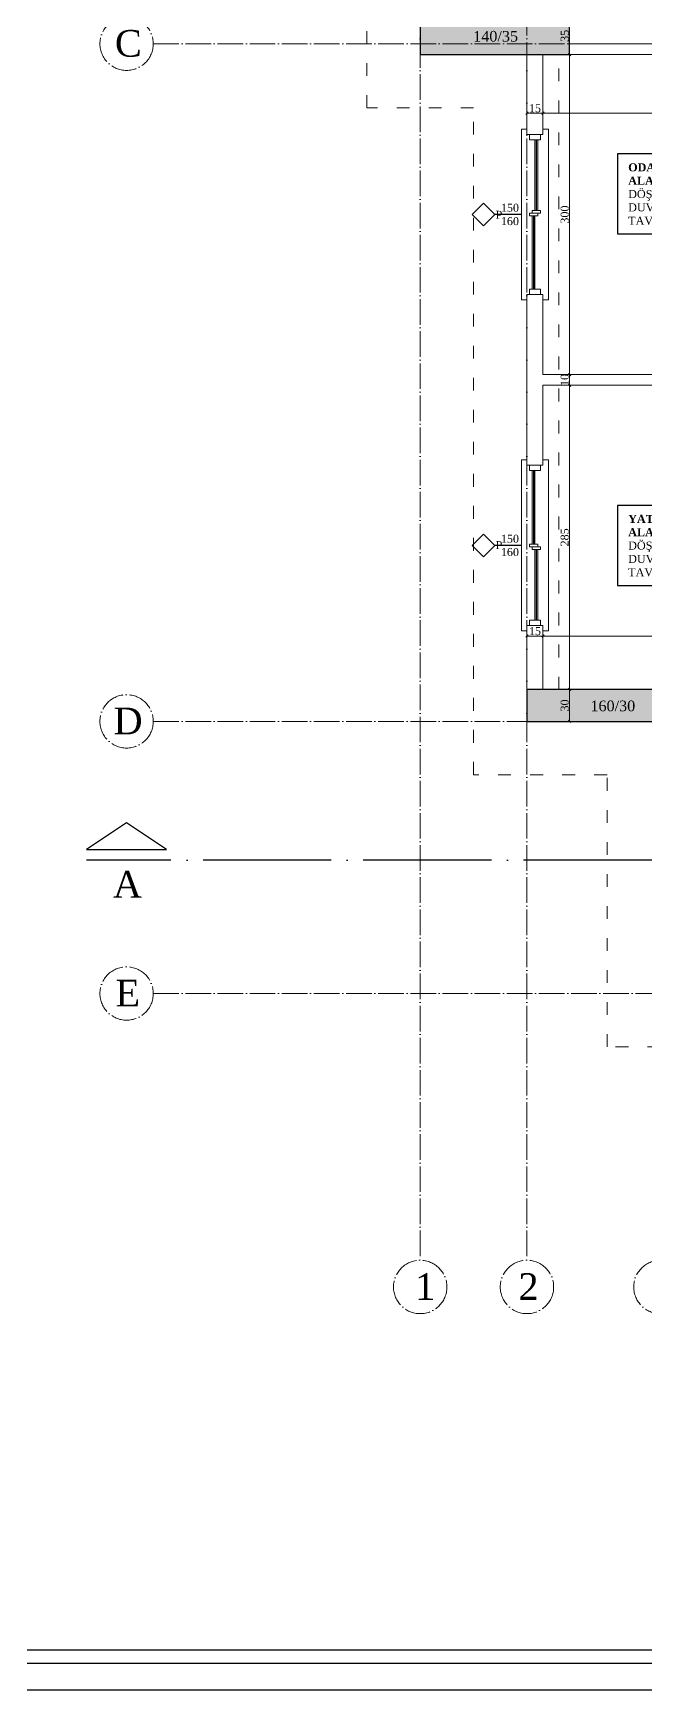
# Model space of a CAD drawing. Header units: metres. Extents: x -5196 to 34307, y 7076 to 19260.
# Drawn here: x 15135 to 15708, y 9174 to 10726 of the extents above; entities that cross this region are included whole.
import ezdxf

# ---------------------------------------------------------------- set-up
doc = ezdxf.new("R2010")
doc.units = ezdxf.units.M
for name, pattern in [('ACAD_ISO03', [30, 12, -18]), ('ACAD_ISO03W100', [30, 12, -18]), ('ACAD_ISO04W100', [30, 24, -3, 0, -3])]:
    doc.linetypes.add(name, pattern=pattern)
doc.layers.add('YLZ-AKS', color=7, linetype='ACAD_ISO04W100', lineweight=5, true_color=0x2e2f36)
doc.layers.add('YLZ-TARAMA', color=7, linetype='Continuous', lineweight=5, true_color=0x686d6c)
for name, color, linetype, lineweight in [('YLZ-ALAN HESABI', 41, 'Continuous', 35), ('YLZ-DUVAR', 151, 'Continuous', 20), ('YLZ-PENCERE', 231, 'Continuous', 5), ('YLZ-TEFRİŞ', 191, 'Continuous', 20), ('YLZ-ÇATI', 241, 'Continuous', 13), ('YLZ-ÖLÇÜ', 251, 'Continuous', 5)]:
    doc.layers.add(name, color=color, linetype=linetype, lineweight=lineweight)
for name, color, linetype in [('YLZ-Kesit Çizgisi', 10, 'Continuous'), ('YLZ-KOLON', 191, 'Continuous'), ('YLZ-PAFTA', 165, 'Continuous'), ('YLZ-YAZI', 113, 'Continuous')]:
    doc.layers.add(name, color=color, linetype=linetype)
doc.layers.add('YLZ-KİRİŞ', color=123, linetype='ACAD_ISO03W100', lineweight=5, transparency=0.5)
doc.styles.add('ARIAL', font='times.ttf')
doc.dimstyles.new('YLZ - İç Ölçü', dxfattribs={"dimscale": 0.75, "dimtxt": 10, "dimasz": 3, "dimexe": 1.25, "dimexo": 1, "dimgap": 1, "dimtad": 1, "dimdec": 1, "dimrnd": 0.5, "dimtxsty": 'ARIAL', "dimblk": 'OBLIQUE', "dimcen": 1, "dimclrd": 256, "dimclre": 256, "dimclrt": 125, "dimadec": 0, "dimazin": 0, "dimtfac": 1, "dimtdec": 1, "dimtmove": 1, "dimatfit": 3, "dimldrblk": 'OBLIQUE', "dimfxl": 0, "dimarcsym": 0})

# ---------------------------------------------------------------- blocks, each defined once
blk = doc.blocks.new('Aks')
at = {"layer": 'YLZ-AKS'}
for p, q in [((479095.8, 4514594.6), (479095.8, 4512399.6)), ((479195.8, 4514594.6), (479195.8, 4512399.6)), ((478845.8, 4513539.6), (480300.8, 4513539.6)), ((478845.8, 4512904.6), (480300.8, 4512904.6)), ((478845.8, 4512649.6), (480300.8, 4512649.6))]:
    blk.add_line(p, q, dxfattribs=at)
for centre in [(478820.8, 4513539.6), (478820.8, 4512904.6), (478820.8, 4512649.6), (479095.8, 4512374.6), (479195.8, 4512374.6), (479320.8, 4512374.6)]:
    blk.add_circle(centre, 25, dxfattribs=at)
at = {"layer": 'YLZ-Kesit Çizgisi', "linetype": 'ACAD_ISO04W100', "ltscale": 5}
blk.add_line((480363.3, 4512774.6), (478783.3, 4512774.6), dxfattribs=at)
blk.add_lwpolyline([(478858.3, 4512784.6), (478820.8, 4512809.6), (478783.3, 4512784.6), (478858.3, 4512784.6)], dxfattribs=at)
at = {"layer": 'YLZ-Kesit Çizgisi', "linetype": 'ACAD_ISO04W100', "ltscale": 5, "insert": (478808, 4512764.4), "char_height": 25, "attachment_point": 1, "style": 'ARIAL'}
blk.add_mtext_dynamic_manual_height_columns('A', width=209.742, gutter_width=12.5, heights=[104], dxfattribs=at)
at = {"layer": 'YLZ-YAZI', "char_height": 25, "attachment_point": 1, "style": 'ARIAL'}
for s, insert in [('\\pi4.75549;C', (478805.1, 4513552.5)), ('\\pi3.44871;D', (478805.1, 4512917.5)), ('\\pi5.28721;E', (478805.1, 4512662.5)), ('\\pi10.94691;1', (479080.1, 4512387.5)), ('\\pi7.69349;2', (479180.1, 4512387.5))]:
    blk.add_mtext_dynamic_manual_height_columns(s, width=31.519, gutter_width=12.5, heights=[8.55], dxfattribs=dict(at, insert=insert))
blk = doc.blocks.new('ZK. Kolon Plan')
at = {"layer": 'YLZ-TARAMA'}
h = blk.add_hatch(dxfattribs=at)
h.set_pattern_fill('ANSI33', color=256, angle=-90)
h.paths.add_polyline_path([(475247.3, 4505187.7), (475217.3, 4505187.7), (475217.3, 4505127.7), (475247.3, 4505127.7)])
h.paths.add_polyline_path([(475702.3, 4505187.7), (475642.3, 4505187.7), (475642.3, 4505157.7), (475702.3, 4505157.7)])
h.paths.add_polyline_path([(476072.3, 4505187.7), (476042.3, 4505187.7), (476042.3, 4505162.7), (476042.3, 4505127.7), (476072.3, 4505127.7)])
h.paths.add_polyline_path([(475357.3, 4504557.7), (475217.3, 4504557.7), (475217.3, 4504522.7), (475357.3, 4504522.7)])
h.paths.add_polyline_path([(475697.3, 4504532.7), (475697.3, 4504560.2), (475657.3, 4504560.2), (475657.3, 4504522.7), (475657.3, 4504500.2), (475697.3, 4504500.2)])
h.paths.add_polyline_path([(476172.3, 4504552.7), (476032.3, 4504552.7), (476032.3, 4504517.7), (476172.3, 4504517.7)])
h.paths.add_polyline_path([(475477.3, 4503927.7), (475317.3, 4503927.7), (475317.3, 4503897.7), (475477.3, 4503897.7)])
h.paths.add_polyline_path([(475697.3, 4503937.7), (475657.3, 4503937.7), (475657.3, 4503887.7), (475697.3, 4503887.7)])
h.paths.add_polyline_path([(476172.3, 4503957.7), (476142.3, 4503957.7), (476142.3, 4503897.7), (476172.3, 4503897.7)])
h.paths.add_polyline_path([(475472.3, 4503702.7), (475442.3, 4503702.7), (475442.3, 4503642.7), (475472.3, 4503642.7), (475472.3, 4503672.7)])
h.paths.add_polyline_path([(475692.3, 4503702.7), (475662.3, 4503702.7), (475662.3, 4503642.7), (475692.3, 4503642.7)])
h.paths.add_polyline_path([(476172.3, 4503672.7), (476142.3, 4503672.7), (476112.3, 4503672.7), (476112.3, 4503642.7), (476172.3, 4503642.7)])
at = {"layer": 'YLZ-KİRİŞ'}
for points in [[(475642.3, 4505157.7), (475247.3, 4505157.7), (475247.3, 4505187.7), (475642.3, 4505187.7)], [(475702.3, 4505157.7), (476042.3, 4505157.7), (476042.3, 4505187.7), (475702.3, 4505187.7)], [(475692.3, 4505157.7), (475662.3, 4505157.7), (475662.3, 4504560.2), (475692.3, 4504560.2)], [(475247.3, 4505127.7), (475217.3, 4505127.7), (475217.3, 4504557.7), (475247.3, 4504557.7)], [(476072.3, 4505127.7), (476042.3, 4505127.7), (476042.3, 4504552.7), (476072.3, 4504552.7)], [(475357.3, 4504522.7), (475657.3, 4504522.7), (475657.3, 4504552.7), (475357.3, 4504552.7)], [(476032.3, 4504552.7), (475697.3, 4504552.7), (475697.3, 4504522.7), (476032.3, 4504522.7)], [(475317.3, 4503927.7), (475347.3, 4503927.7), (475347.3, 4504522.7), (475317.3, 4504522.7)], [(476142.3, 4503957.7), (476172.3, 4503957.7), (476172.3, 4504517.7), (476142.3, 4504517.7)], [(475662.3, 4503937.7), (475692.3, 4503937.7), (475692.3, 4504500.2), (475662.3, 4504500.2)], [(475477.3, 4503897.7), (475657.3, 4503897.7), (475657.3, 4503927.7), (475477.3, 4503927.7)], [(475697.3, 4503897.7), (476142.3, 4503897.7), (476142.3, 4503927.7), (475697.3, 4503927.7)], [(475442.3, 4503702.7), (475472.3, 4503702.7), (475472.3, 4503897.7), (475442.3, 4503897.7)], [(476142.3, 4503897.7), (476172.3, 4503897.7), (476172.3, 4503672.7), (476142.3, 4503672.7)], [(475662.3, 4503702.7), (475692.3, 4503702.7), (475692.3, 4503887.7), (475662.3, 4503887.7)], [(475662.3, 4503672.7), (475472.3, 4503672.7), (475472.3, 4503642.7), (475662.3, 4503642.7)], [(475692.3, 4503672.7), (476112.3, 4503672.7), (476112.3, 4503642.7), (475692.3, 4503642.7)]]:
    blk.add_lwpolyline(points, close=True, dxfattribs=at)
at = {"layer": 'YLZ-KOLON'}
for points in [[(475217.3, 4505187.7), (475217.3, 4505127.7), (475247.3, 4505127.7), (475247.3, 4505187.7)], [(475702.3, 4505187.7), (475642.3, 4505187.7), (475642.3, 4505157.7), (475702.3, 4505157.7)], [(476042.3, 4505187.7), (476042.3, 4505127.7), (476072.3, 4505127.7), (476072.3, 4505187.7)], [(475357.3, 4504557.7), (475217.3, 4504557.7), (475217.3, 4504522.7), (475357.3, 4504522.7)], [(475697.3, 4504560.2), (475657.3, 4504560.2), (475657.3, 4504500.2), (475697.3, 4504500.2)], [(476172.3, 4504552.7), (476032.3, 4504552.7), (476032.3, 4504517.7), (476172.3, 4504517.7)], [(476142.3, 4503957.7), (476142.3, 4503897.7), (476172.3, 4503897.7), (476172.3, 4503957.7)], [(475477.3, 4503927.7), (475317.3, 4503927.7), (475317.3, 4503897.7), (475477.3, 4503897.7)], [(475697.3, 4503937.7), (475657.3, 4503937.7), (475657.3, 4503887.7), (475697.3, 4503887.7)], [(475442.3, 4503702.7), (475442.3, 4503642.7), (475472.3, 4503642.7), (475472.3, 4503702.7)], [(475662.3, 4503702.7), (475662.3, 4503642.7), (475692.3, 4503642.7), (475692.3, 4503702.7)], [(476172.3, 4503672.7), (476112.3, 4503672.7), (476112.3, 4503642.7), (476172.3, 4503642.7)]]:
    blk.add_lwpolyline(points, close=True, dxfattribs=at)
at = {"layer": 'YLZ-YAZI', "char_height": 10, "attachment_point": 1, "rotation": 90, "style": 'ARIAL'}
for insert in [(475227.7, 4505113.3), (476052.7, 4505113.3), (476152.7, 4503883.3), (475452.7, 4503628.3), (475672.7, 4503628.3)]:
    blk.add_mtext_dynamic_manual_height_columns('\\pi27.0082;30/60', width=86.525, gutter_width=12.5, heights=[18.5], dxfattribs=dict(at, insert=insert))
at = {"layer": 'YLZ-YAZI', "char_height": 10, "attachment_point": 1, "style": 'ARIAL'}
for s, insert in [('\\pi27.02623;60/30', (475627.9, 4505177.3)), ('\\pi24.10626;140/35', (475242.9, 4504544.8)), ('\\pi26.82435;40/50', (475634.1, 4504533.1)), ('\\pi24.10626;140/35', (476057.9, 4504539.8)), ('\\pi23.88275;160/30', (475352.9, 4503917.3)), ('\\pi26.82435;40/50', (475634.1, 4503918.1)), ('\\pi27.02623;60/30', (476097.9, 4503662.3))]:
    blk.add_mtext_dynamic_manual_height_columns(s, width=86.525, gutter_width=12.5, heights=[18.5], dxfattribs=dict(at, insert=insert))
blk = doc.blocks.new('1.K. Tefriş')
at = {"layer": 'YLZ-ÇATI', "linetype": 'ACAD_ISO03', "lineweight": 0}
blk.add_lwpolyline([(16588.2, 8891.9), (17543.2, 8891.9), (17543.2, 8156.9), (17643.2, 8156.9), (17643.2, 7146.9), (16813.2, 7146.9), (16813.2, 7401.9), (16688.2, 7401.9), (16688.2, 8026.9), (16588.2, 8026.9)], close=True, dxfattribs=at)
blk = doc.blocks.new('KP-3')
at = {"layer": 'YLZ-PENCERE'}
for p, q in [((18245.7, 10496.9), (18245.7, 10430.6)), ((18246.7, 10496.9), (18246.7, 10430.6)), ((18247.2, 10496.9), (18247.2, 10430.6)), ((18248.2, 10496.9), (18248.2, 10430.6)), ((18243.2, 10425.6), (18243.2, 10356.9)), ((18244.2, 10425.6), (18244.2, 10356.9)), ((18244.7, 10425.6), (18244.7, 10356.9)), ((18245.7, 10425.6), (18245.7, 10356.9)), ((18243.2, 10118.1), (18243.2, 10186.9)), ((18244.2, 10118.1), (18244.2, 10186.9)), ((18244.7, 10118.1), (18244.7, 10186.9)), ((18245.7, 10118.1), (18245.7, 10186.9)), ((18245.7, 10046.9), (18245.7, 10113.1)), ((18246.7, 10046.9), (18246.7, 10113.1)), ((18247.2, 10046.9), (18247.2, 10113.1)), ((18248.2, 10046.9), (18248.2, 10113.1))]:
    blk.add_line(p, q, dxfattribs=at)
for points in [[(18238.2, 10506.9), (18233.2, 10506.9), (18233.2, 10346.9), (18238.2, 10346.9)], [(18253.2, 10506.9), (18258.2, 10506.9), (18258.2, 10346.9), (18253.2, 10346.9)], [(18238.2, 10036.9), (18233.2, 10036.9), (18233.2, 10196.9), (18238.2, 10196.9)], [(18253.2, 10036.9), (18258.2, 10036.9), (18258.2, 10196.9), (18253.2, 10196.9)]]:
    blk.add_lwpolyline(points, dxfattribs=at)
for points in [[(18240.7, 10501.9), (18250.7, 10501.9), (18250.7, 10496.9), (18240.7, 10496.9)], [(18240.7, 10428.1), (18248.2, 10428.1), (18248.2, 10425.6), (18240.7, 10425.6)], [(18243.2, 10430.6), (18250.7, 10430.6), (18250.7, 10428.1), (18243.2, 10428.1)], [(18240.7, 10356.9), (18250.7, 10356.9), (18250.7, 10351.9), (18240.7, 10351.9)], [(18240.7, 10186.9), (18250.7, 10186.9), (18250.7, 10191.9), (18240.7, 10191.9)], [(18240.7, 10115.6), (18248.2, 10115.6), (18248.2, 10118.1), (18240.7, 10118.1)], [(18243.2, 10113.1), (18250.7, 10113.1), (18250.7, 10115.6), (18243.2, 10115.6)], [(18240.7, 10041.9), (18250.7, 10041.9), (18250.7, 10046.9), (18240.7, 10046.9)]]:
    blk.add_lwpolyline(points, close=True, dxfattribs=at)
at = {"layer": 'YLZ-YAZI'}
for p, q in [((18233.2, 10426.9), (18208.2, 10426.9)), ((18233.2, 10116.9), (18208.2, 10116.9))]:
    blk.add_line(p, q, dxfattribs=at)
for points in [[(18208.2, 10426.9), (18197.6, 10437.5), (18186.9, 10426.9), (18197.6, 10416.3)], [(18208.2, 10116.9), (18197.6, 10106.3), (18186.9, 10116.9), (18197.6, 10127.5)]]:
    blk.add_lwpolyline(points, close=True, dxfattribs=at)
at = {"layer": 'YLZ-YAZI', "char_height": 7.5, "style": 'ARIAL'}
for s, width, heights, insert, attachment_point in [('\\pi21.72107;150\\P160', 58.361, [27.4], (18192, 10416.9), 7), ('P', 35.57, [14.5], (18215.1, 10422.9), 9), ('\\pi21.72107;150\\P160', 58.361, [27.4], (18192, 10126.9), 1), ('P', 35.57, [14.5], (18215.1, 10120.9), 3)]:
    blk.add_mtext_dynamic_manual_height_columns(s, width=width, gutter_width=12.5, heights=heights, dxfattribs=dict(at, insert=insert, attachment_point=attachment_point))
blk = doc.blocks.new('_Oblique')
at = {"color": 0, "linetype": 'ByBlock', "lineweight": -2}
blk.add_line((-0.5, -0.5), (0.5, 0.5), dxfattribs=at)
blk = doc.blocks.new('*D6257')
at = {"layer": 'Defpoints', "color": 0, "transparency": 16777216}
for p in [(12237.1, 10651.3), (12252.1, 10651.3), (12252.1, 10651.3)]:
    blk.add_point(p, dxfattribs=at)
at = {"layer": 'YLZ-ÖLÇÜ', "color": 251, "lineweight": -2, "transparency": 16777216}
for p, q in [((12237.1, 10651.3), (12237.1, 10652.3)), ((12237.1, 10651.3), (12252.1, 10651.3)), ((12252.1, 10651.3), (12252.1, 10652.3))]:
    blk.add_line(p, q, dxfattribs=at)
at = {"layer": 'YLZ-ÖLÇÜ', "color": 251, "lineweight": -2, "transparency": 16777216, "xscale": 2.25, "yscale": 2.25, "zscale": 2.25, "rotation": 180}
blk.add_blockref('_Oblique', (12237.1, 10651.3), dxfattribs=at)
at = {"layer": 'YLZ-ÖLÇÜ', "color": 251, "lineweight": -2, "transparency": 16777216, "xscale": 2.25, "yscale": 2.25, "zscale": 2.25}
blk.add_blockref('_Oblique', (12252.1, 10651.3), dxfattribs=at)
at = {"layer": 'YLZ-ÖLÇÜ', "color": 125, "transparency": 16777216, "insert": (12244.6, 10655.9), "char_height": 7.5, "attachment_point": 5, "style": 'ARIAL'}
blk.add_mtext('15', dxfattribs=at)
blk = doc.blocks.new('*D6258')
at = {"layer": 'Defpoints', "color": 0, "transparency": 16777216}
for p in [(12252.1, 10651.3), (12602.1, 10651.3), (12602.1, 10651.3)]:
    blk.add_point(p, dxfattribs=at)
at = {"layer": 'YLZ-ÖLÇÜ', "color": 251, "lineweight": -2, "transparency": 16777216}
for p, q in [((12252.1, 10651.3), (12252.1, 10652.3)), ((12252.1, 10651.3), (12602.1, 10651.3)), ((12602.1, 10651.3), (12602.1, 10652.3))]:
    blk.add_line(p, q, dxfattribs=at)
at = {"layer": 'YLZ-ÖLÇÜ', "color": 251, "lineweight": -2, "transparency": 16777216, "xscale": 2.25, "yscale": 2.25, "zscale": 2.25, "rotation": 180}
blk.add_blockref('_Oblique', (12252.1, 10651.3), dxfattribs=at)
at = {"layer": 'YLZ-ÖLÇÜ', "color": 251, "lineweight": -2, "transparency": 16777216, "xscale": 2.25, "yscale": 2.25, "zscale": 2.25}
blk.add_blockref('_Oblique', (12602.1, 10651.3), dxfattribs=at)
at = {"layer": 'YLZ-ÖLÇÜ', "color": 125, "transparency": 16777216, "insert": (12427.1, 10655.9), "char_height": 7.5, "attachment_point": 5, "style": 'ARIAL'}
blk.add_mtext('350', dxfattribs=at)
blk = doc.blocks.new('*D6264')
at = {"layer": 'Defpoints', "color": 0, "transparency": 16777216}
for p in [(12237.1, 10161.3), (12252.1, 10161.3), (12252.1, 10161.3)]:
    blk.add_point(p, dxfattribs=at)
at = {"layer": 'YLZ-ÖLÇÜ', "color": 251, "lineweight": -2, "transparency": 16777216}
for p, q in [((12237.1, 10161.3), (12237.1, 10162.3)), ((12237.1, 10161.3), (12252.1, 10161.3)), ((12252.1, 10161.3), (12252.1, 10162.3))]:
    blk.add_line(p, q, dxfattribs=at)
at = {"layer": 'YLZ-ÖLÇÜ', "color": 251, "lineweight": -2, "transparency": 16777216, "xscale": 2.25, "yscale": 2.25, "zscale": 2.25, "rotation": 180}
blk.add_blockref('_Oblique', (12237.1, 10161.3), dxfattribs=at)
at = {"layer": 'YLZ-ÖLÇÜ', "color": 251, "lineweight": -2, "transparency": 16777216, "xscale": 2.25, "yscale": 2.25, "zscale": 2.25}
blk.add_blockref('_Oblique', (12252.1, 10161.3), dxfattribs=at)
at = {"layer": 'YLZ-ÖLÇÜ', "color": 125, "transparency": 16777216, "insert": (12244.6, 10165.9), "char_height": 7.5, "attachment_point": 5, "style": 'ARIAL'}
blk.add_mtext('15', dxfattribs=at)
blk = doc.blocks.new('*D6265')
at = {"layer": 'Defpoints', "color": 0, "transparency": 16777216}
for p in [(12252.1, 10161.3), (12602.1, 10161.3), (12602.1, 10161.3)]:
    blk.add_point(p, dxfattribs=at)
at = {"layer": 'YLZ-ÖLÇÜ', "color": 251, "lineweight": -2, "transparency": 16777216}
for p, q in [((12252.1, 10161.3), (12252.1, 10162.3)), ((12252.1, 10161.3), (12602.1, 10161.3)), ((12602.1, 10161.3), (12602.1, 10162.3))]:
    blk.add_line(p, q, dxfattribs=at)
at = {"layer": 'YLZ-ÖLÇÜ', "color": 251, "lineweight": -2, "transparency": 16777216, "xscale": 2.25, "yscale": 2.25, "zscale": 2.25, "rotation": 180}
blk.add_blockref('_Oblique', (12252.1, 10161.3), dxfattribs=at)
at = {"layer": 'YLZ-ÖLÇÜ', "color": 251, "lineweight": -2, "transparency": 16777216, "xscale": 2.25, "yscale": 2.25, "zscale": 2.25}
blk.add_blockref('_Oblique', (12602.1, 10161.3), dxfattribs=at)
at = {"layer": 'YLZ-ÖLÇÜ', "color": 125, "transparency": 16777216, "insert": (12427.1, 10165.9), "char_height": 7.5, "attachment_point": 5, "style": 'ARIAL'}
blk.add_mtext('350', dxfattribs=at)
blk = doc.blocks.new('*D6285')
at = {"layer": 'Defpoints', "color": 0, "transparency": 16777216}
for p in [(12277.1, 10111.3), (12277.1, 10111.3), (12277.1, 10081.3)]:
    blk.add_point(p, dxfattribs=at)
at = {"layer": 'YLZ-ÖLÇÜ', "color": 251, "lineweight": -2, "transparency": 16777216}
for p, q in [((12277.1, 10111.3), (12278, 10111.3)), ((12277.1, 10081.3), (12277.1, 10111.3)), ((12277.1, 10081.3), (12278, 10081.3))]:
    blk.add_line(p, q, dxfattribs=at)
at = {"layer": 'YLZ-ÖLÇÜ', "color": 251, "lineweight": -2, "transparency": 16777216, "xscale": 2.25, "yscale": 2.25, "zscale": 2.25}
for p, rotation in [((12277.1, 10111.3), 90), ((12277.1, 10081.3), 270)]:
    blk.add_blockref('_Oblique', p, dxfattribs=dict(at, rotation=rotation))
at = {"layer": 'YLZ-ÖLÇÜ', "color": 125, "transparency": 16777216, "insert": (12272.5, 10096.3), "char_height": 7.5, "attachment_point": 5, "rotation": 90, "style": 'ARIAL'}
blk.add_mtext('30', dxfattribs=at)
blk = doc.blocks.new('*D6286')
at = {"layer": 'Defpoints', "color": 0, "transparency": 16777216}
for p in [(12277.1, 10396.3), (12277.1, 10396.3), (12277.1, 10111.3)]:
    blk.add_point(p, dxfattribs=at)
at = {"layer": 'YLZ-ÖLÇÜ', "color": 251, "lineweight": -2, "transparency": 16777216}
for p, q in [((12277.1, 10396.3), (12278, 10396.3)), ((12277.1, 10111.3), (12277.1, 10396.3)), ((12277.1, 10111.3), (12278, 10111.3))]:
    blk.add_line(p, q, dxfattribs=at)
at = {"layer": 'YLZ-ÖLÇÜ', "color": 251, "lineweight": -2, "transparency": 16777216, "xscale": 2.25, "yscale": 2.25, "zscale": 2.25}
for p, rotation in [((12277.1, 10396.3), 90), ((12277.1, 10111.3), 270)]:
    blk.add_blockref('_Oblique', p, dxfattribs=dict(at, rotation=rotation))
at = {"layer": 'YLZ-ÖLÇÜ', "color": 125, "transparency": 16777216, "insert": (12272.5, 10253.8), "char_height": 7.5, "attachment_point": 5, "rotation": 90, "style": 'ARIAL'}
blk.add_mtext('285', dxfattribs=at)
blk = doc.blocks.new('*D6287')
at = {"layer": 'Defpoints', "color": 0, "transparency": 16777216}
for p in [(12277.1, 10406.3), (12277.1, 10406.3), (12277.1, 10396.3)]:
    blk.add_point(p, dxfattribs=at)
at = {"layer": 'YLZ-ÖLÇÜ', "color": 251, "lineweight": -2, "transparency": 16777216}
for p, q in [((12277.1, 10406.3), (12278, 10406.3)), ((12277.1, 10396.3), (12277.1, 10406.3)), ((12277.1, 10396.3), (12278, 10396.3))]:
    blk.add_line(p, q, dxfattribs=at)
at = {"layer": 'YLZ-ÖLÇÜ', "color": 251, "lineweight": -2, "transparency": 16777216, "xscale": 2.25, "yscale": 2.25, "zscale": 2.25}
for p, rotation in [((12277.1, 10406.3), 90), ((12277.1, 10396.3), 270)]:
    blk.add_blockref('_Oblique', p, dxfattribs=dict(at, rotation=rotation))
at = {"layer": 'YLZ-ÖLÇÜ', "color": 125, "transparency": 16777216, "insert": (12272.5, 10401.3), "char_height": 7.5, "attachment_point": 5, "rotation": 90, "style": 'ARIAL'}
blk.add_mtext('10', dxfattribs=at)
blk = doc.blocks.new('*D6288')
at = {"layer": 'Defpoints', "color": 0, "transparency": 16777216}
for p in [(12277.1, 10706.3), (12277.1, 10706.3), (12277.1, 10406.3)]:
    blk.add_point(p, dxfattribs=at)
at = {"layer": 'YLZ-ÖLÇÜ', "color": 251, "lineweight": -2, "transparency": 16777216}
for p, q in [((12277.1, 10706.3), (12278, 10706.3)), ((12277.1, 10406.3), (12277.1, 10706.3)), ((12277.1, 10406.3), (12278, 10406.3))]:
    blk.add_line(p, q, dxfattribs=at)
at = {"layer": 'YLZ-ÖLÇÜ', "color": 251, "lineweight": -2, "transparency": 16777216, "xscale": 2.25, "yscale": 2.25, "zscale": 2.25}
for p, rotation in [((12277.1, 10706.3), 90), ((12277.1, 10406.3), 270)]:
    blk.add_blockref('_Oblique', p, dxfattribs=dict(at, rotation=rotation))
at = {"layer": 'YLZ-ÖLÇÜ', "color": 125, "transparency": 16777216, "insert": (12272.5, 10556.3), "char_height": 7.5, "attachment_point": 5, "rotation": 90, "style": 'ARIAL'}
blk.add_mtext('300', dxfattribs=at)
blk = doc.blocks.new('*D6289')
at = {"layer": 'Defpoints', "color": 0, "transparency": 16777216}
for p in [(12277.1, 10741.3), (12277.1, 10741.3), (12277.1, 10706.3)]:
    blk.add_point(p, dxfattribs=at)
at = {"layer": 'YLZ-ÖLÇÜ', "color": 251, "lineweight": -2, "transparency": 16777216}
for p, q in [((12277.1, 10741.3), (12278, 10741.3)), ((12277.1, 10706.3), (12277.1, 10741.3)), ((12277.1, 10706.3), (12278, 10706.3))]:
    blk.add_line(p, q, dxfattribs=at)
at = {"layer": 'YLZ-ÖLÇÜ', "color": 251, "lineweight": -2, "transparency": 16777216, "xscale": 2.25, "yscale": 2.25, "zscale": 2.25}
for p, rotation in [((12277.1, 10741.3), 90), ((12277.1, 10706.3), 270)]:
    blk.add_blockref('_Oblique', p, dxfattribs=dict(at, rotation=rotation))
at = {"layer": 'YLZ-ÖLÇÜ', "color": 125, "transparency": 16777216, "insert": (12272.5, 10723.8), "char_height": 7.5, "attachment_point": 5, "rotation": 90, "style": 'ARIAL'}
blk.add_mtext('35', dxfattribs=at)
blk = doc.blocks.new('B.K. Mahal Listesi')
at = {"layer": 'YLZ-YAZI'}
for points in [[(14219.6, 8733.8), (14219.6, 8658.8), (14344.6, 8658.8), (14344.6, 8733.8), (14219.6, 8733.8)], [(13999.6, 8433.8), (13999.6, 8358.8), (14124.6, 8358.8), (14124.6, 8433.8), (13999.6, 8433.8)], [(14412.1, 8330.1), (14412.1, 8255.1), (14537.1, 8255.1), (14537.1, 8330.1), (14412.1, 8330.1)], [(14487.1, 8061.3), (14487.1, 7986.3), (14612.1, 7986.3), (14612.1, 8061.3), (14487.1, 8061.3)], [(14032.1, 7863.3), (14032.1, 7788.3), (14157.1, 7788.3), (14157.1, 7863.3), (14032.1, 7863.3)], [(14562.1, 7793.8), (14562.1, 7718.8), (14687.1, 7718.8), (14687.1, 7793.8), (14562.1, 7793.8)], [(14032.1, 7533.8), (14032.1, 7458.8), (14157.1, 7458.8), (14157.1, 7533.8), (14032.1, 7533.8)], [(14309.6, 7531.3), (14309.6, 7456.3), (14434.6, 7456.3), (14434.6, 7531.3), (14309.6, 7531.3)], [(14562.1, 7533.8), (14562.1, 7458.8), (14687.1, 7458.8), (14687.1, 7533.8), (14562.1, 7533.8)], [(14287.1, 7263.8), (14287.1, 7188.8), (14412.1, 7188.8), (14412.1, 7263.8), (14287.1, 7263.8)], [(14602.1, 7263.8), (14602.1, 7188.8), (14727.1, 7188.8), (14727.1, 7263.8), (14602.1, 7263.8)]]:
    blk.add_lwpolyline(points, dxfattribs=at)
blk.add_lwpolyline([(14104.6, 7250.1), (14104.6, 7187.6), (14229.6, 7187.6), (14229.6, 7250.1)], close=True, dxfattribs=at)
at = {"layer": 'YLZ-YAZI', "char_height": 7.5, "attachment_point": 1, "style": 'ARIAL'}
for s, width, heights, insert in [('{\\fTimes New Roman|b1|i0|c162|p18;BALKON\\PALAN : 15,39 M² }\\PDÖŞEME : SERAMİK\\PDUVAR : BOYA \\PTAVAN : BOYA', 148.617, [94.5], (14229.6, 8724.9)), ('{\\fTimes New Roman|b1|i0|c162|p18;SALON\\PALAN : 28,29 M² \\P}DÖŞEME : SERAMİK\\PDUVAR : BOYA \\PTAVAN : BOYA', 148.617, [94.5], (14009.6, 8424.9)), ('{\\fTimes New Roman|b1|i0|c162|p18;MUTFAK\\PALAN : 13,87 M² \\P}DÖŞEME : SERAMİK\\PDUVAR : BOYA \\PTAVAN : BOYA', 148.617, [94.5], (14422.1, 8321.1)), ('{\\fTimes New Roman|b1|i0|c162|p18;BANYO-WC\\PALAN : 2,89 M² \\P}DÖŞEME : SERAMİK\\PDUVAR : BOYA \\PTAVAN : BOYA', 148.617, [94.5], (14497.1, 8052.4)), ('{\\fTimes New Roman|b1|i0|c162|p18;ODA [MKA 7,25 M²]\\PALAN : 10,44 M² \\P}DÖŞEME : SERAMİK\\PDUVAR : BOYA \\PTAVAN : BOYA', 187.043, [89.9], (14042.1, 7854.3)), ('{\\fTimes New Roman|b1|i0|c162|p18;YATAK ODASI\\PALAN : 13,34 M² }\\PDÖŞEME : SERAMİK\\PDUVAR : BOYA \\PTAVAN : BOYA', 148.617, [94.5], (14572.1, 7784.9)), ('{\\fTimes New Roman|b1|i0|c162|p18;YATAK ODASI\\PALAN : 10,22 M² }\\PDÖŞEME : SERAMİK\\PDUVAR : BOYA \\PTAVAN : BOYA', 148.617, [94.5], (14042.1, 7524.9)), ('{\\fTimes New Roman|b1|i0|c162|p18;HOL\\PALAN : 9,46 M² }\\PDÖŞEME : SERAMİK\\PDUVAR : BOYA \\PTAVAN : BOYA', 148.617, [94.5], (14319.6, 7522.4)), ('{\\fTimes New Roman|b1|i0|c162|p18;BANYO-WC\\PALAN : 5,41 M² \\P}DÖŞEME : SERAMİK\\PDUVAR : BOYA \\PTAVAN : BOYA', 148.617, [94.5], (14572.1, 7524.9)), ('{\\fTimes New Roman|b1|i0|c162|p18;KAT HOLÜ\\PALAN : 3,68 M² \\P}DÖŞEME : SERAMİK\\PDUVAR : BOYA \\PTAVAN : BOYA', 148.617, [94.5], (14297.1, 7256.6)), ('{\\fTimes New Roman|b1|i0|c162|p18;MERDİVEN\\PALAN : 7,72 M² }\\PDÖŞEME : SERAMİK\\PDUVAR : BOYA \\PTAVAN : BOYA', 148.617, [94.5], (14612.1, 7256.6)), ('\\pi32.15173;{\\fTimes New Roman|b1|i0|c162|p18;ASANSÖR}\\P\\pi20.50613;{\\fTimes New Roman|b1|i0|c162|p18;ALAN : 4,27 M² }\\P\\pi7.1406;[MAKİNE DAİRESİZ]\\P\\pi12.98055;800 KG 10 KİŞİLİK', 117.351, [94], (14108.2, 7245))]:
    blk.add_mtext_dynamic_manual_height_columns(s, width=width, gutter_width=12.5, heights=heights, dxfattribs=dict(at, insert=insert))
blk = doc.blocks.new('Z.K. İç Ölçü')
at = {"layer": 'YLZ-ÖLÇÜ'}
for base, p1, p2, angle, picture, middle in [((12277.1, 10741.32), (12277.1, 10706.32), (12277.1, 10741.32), 270, '*D6289', (12272.53, 10723.82)), ((12277.1, 10706.32), (12277.1, 10406.32), (12277.1, 10706.32), 270, '*D6288', (12272.53, 10556.32)), ((12602.1, 10651.32), (12252.1, 10651.32), (12602.1, 10651.32), 180, '*D6258', (12427.1, 10655.89)), ((12277.1, 10396.32), (12277.1, 10111.32), (12277.1, 10396.32), 270, '*D6286', (12272.53, 10253.82)), ((12602.1, 10161.32), (12252.1, 10161.32), (12602.1, 10161.32), 180, '*D6265', (12427.1, 10165.89))]:
    dim = blk.add_linear_dim(base=base, p1=p1, p2=p2, angle=angle, dimstyle='YLZ - İç Ölçü', dxfattribs=at)
    dim.commit()
    dim.dimension.update_dxf_attribs({"geometry": picture, "text_midpoint": middle})
for p1, p2, picture, middle in [((12237.1, 10651.32), (12252.1, 10651.32), '*D6257', (12244.6, 10655.89)), ((12237.1, 10161.32), (12252.1, 10161.32), '*D6264', (12244.6, 10165.89)), ((12277.1, 10081.32), (12277.1, 10111.32), '*D6285', (12272.53, 10096.32))]:
    dim = blk.add_aligned_dim(p1=p1, p2=p2, distance=0, dimstyle='YLZ - İç Ölçü', dxfattribs=at)
    dim.commit()
    dim.dimension.update_dxf_attribs({"geometry": picture, "text_midpoint": middle})
dim = blk.add_linear_dim(base=(12277.1, 10406.32), p1=(12277.1, 10396.32), p2=(12277.1, 10406.32), angle=270, dimstyle='YLZ - İç Ölçü', dxfattribs=at)
dim.commit()
dim.dimension.update_dxf_attribs({"geometry": '*D6287', "text_midpoint": (12277.1, 10401.32), "dimtype": 128})

msp = doc.modelspace()

# ---------------------------------------------------------------- linework, layer by layer
at = {"layer": 'YLZ-DUVAR'}
for p, q in [((15637.1, 10716.32), (15937.1, 10716.32)), ((15597.1, 10706.32), (15597.1, 10631.32)), ((15612.1, 10706.32), (15612.1, 10631.32)), ((15637.1, 10706.32), (15937.1, 10706.32)), ((15612.1, 10631.32), (15597.1, 10631.32)), ((15597.1, 10481.32), (15597.1, 10321.32)), ((15612.1, 10481.32), (15597.1, 10481.32)), ((15612.1, 10481.32), (15612.1, 10406.32)), ((15612.1, 10406.32), (15962.1, 10406.32)), ((15612.1, 10396.32), (15612.1, 10321.32)), ((15612.1, 10396.32), (15962.1, 10396.32)), ((15612.1, 10321.32), (15597.1, 10321.32)), ((15597.1, 10171.32), (15597.1, 10111.32)), ((15612.1, 10171.32), (15597.1, 10171.32)), ((15612.1, 10171.32), (15612.1, 10111.32))]:
    msp.add_line(p, q, dxfattribs=at)
at = {"layer": 'YLZ-PAFTA'}
for points in [[(10032.1, 9173.82), (18557.1, 9173.82), (18557.1, 12173.82), (10032.1, 12173.82)], [(10057.1, 9198.82), (18532.1, 9198.82), (18532.1, 12148.82), (10057.1, 12148.82)], [(10069.6, 9211.32), (18519.6, 9211.32), (18519.6, 12136.32), (10069.6, 12136.32)]]:
    msp.add_lwpolyline(points, close=True, dxfattribs=at)

# ---------------------------------------------------------------- block references
at = {"layer": 'YLZ-ALAN HESABI'}
msp.add_blockref('B.K. Mahal Listesi', (1649.85, 2750), dxfattribs=at)
at = {"layer": 'YLZ-DUVAR'}
for name, p in [('1.K. Tefriş', (-1141.06, 2629.42)), ('KP-3', (-2641.06, 129.42))]:
    msp.add_blockref(name, p, dxfattribs=at)
at = {"layer": 'YLZ-TEFRİŞ'}
for name, p in [('Aks', (-463598.68, -4502823.23)), ('ZK. Kolon Plan', (-459720.23, -4493816.43))]:
    msp.add_blockref(name, p, dxfattribs=at)
at = {"layer": 'YLZ-ÖLÇÜ'}
msp.add_blockref('Z.K. İç Ölçü', (3360, 0), dxfattribs=at)

doc.saveas('drawing.dxf')
